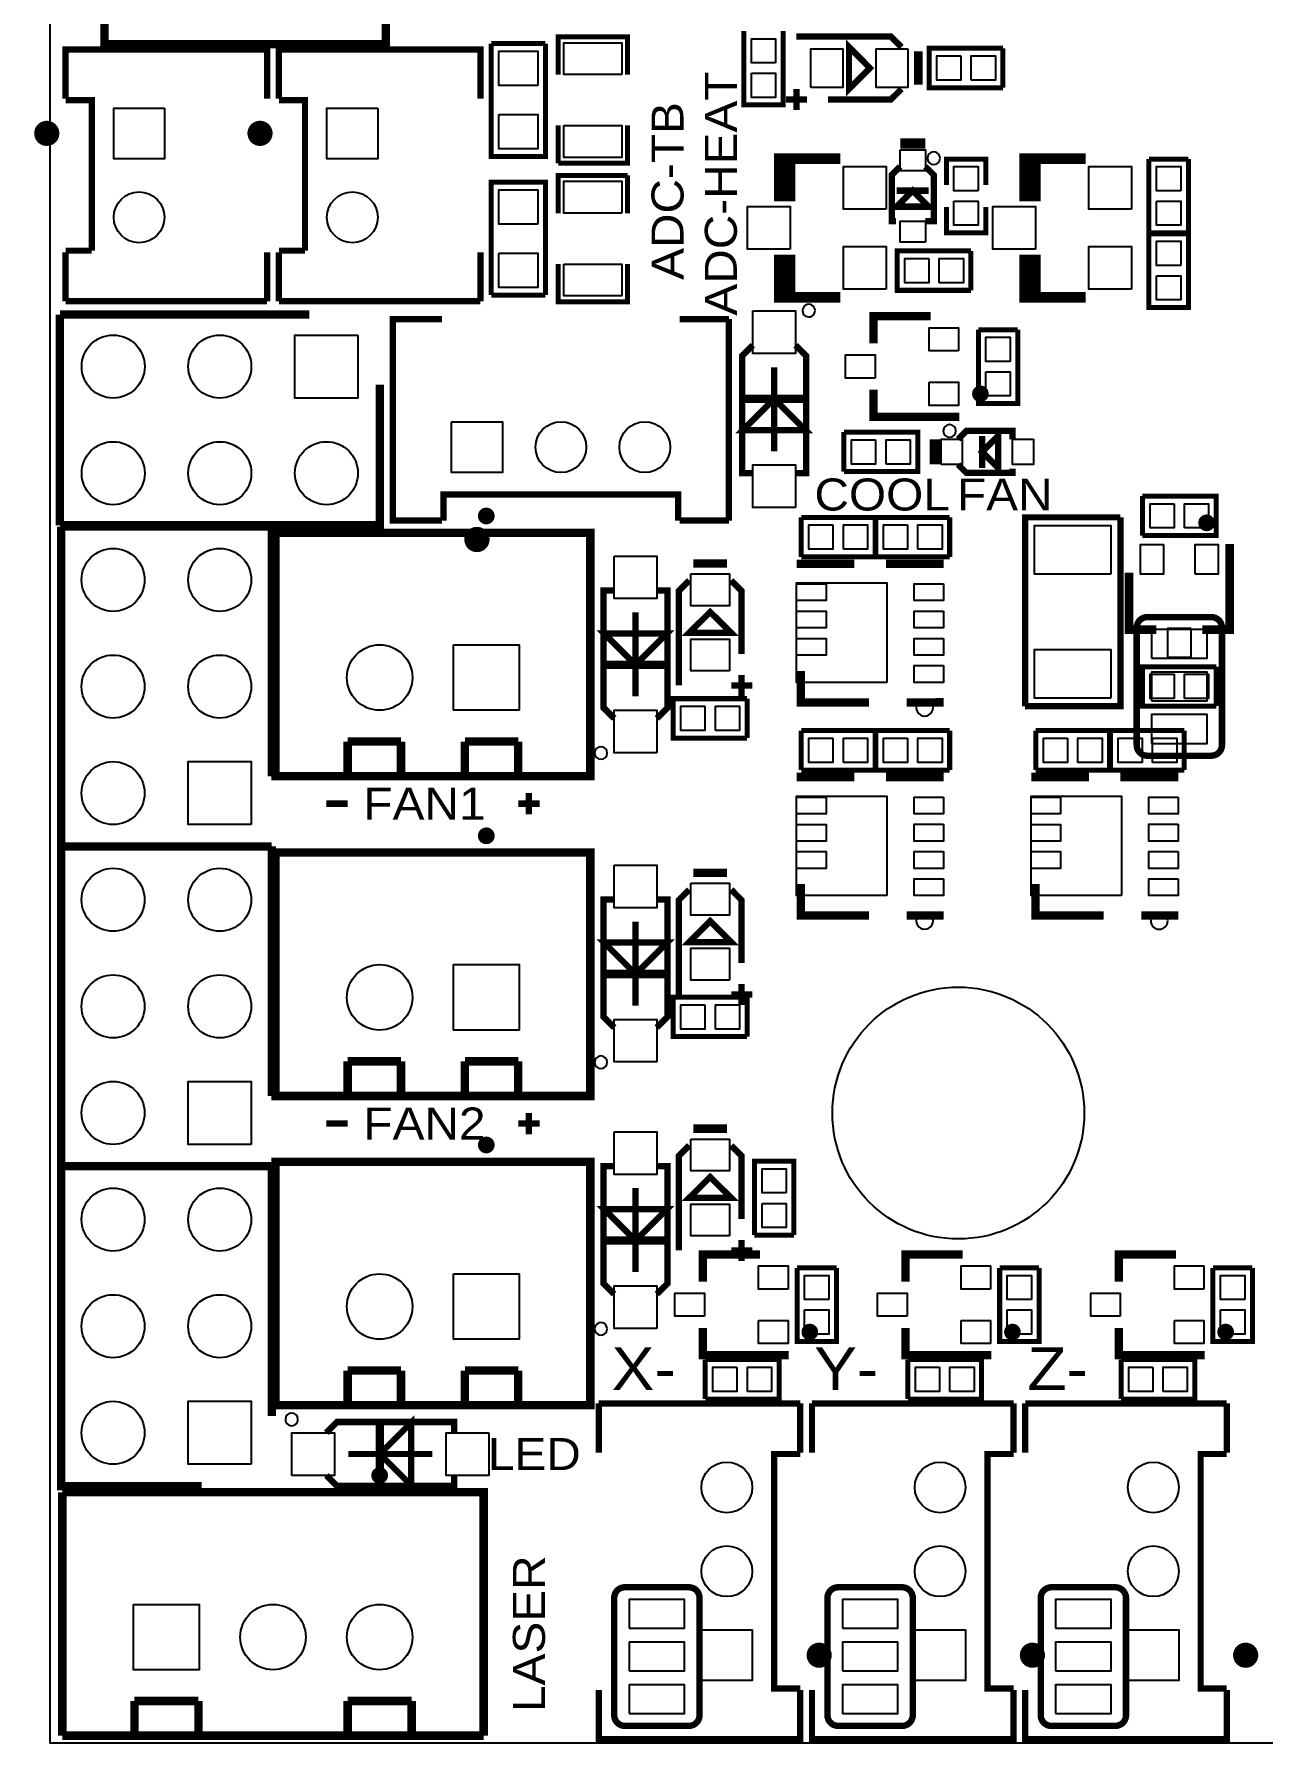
# Model space of a CAD drawing. Extents: x 0 to 145, y 0 to 99.
# Drawn here: x -0.36 to 28.91, y -0.02 to 40.69 of the extents above; entities that cross this region are included whole.
import ezdxf

# ---------------------------------------------------------------- set-up
doc = ezdxf.new("R2010")
doc.units = 0
doc.header["$MEASUREMENT"] = 0
for name, color, linetype in [('OUTLINE', 7, 'CONTINUOUS'), ('SILKSCREEN_BOTTOM', 230, 'CONTINUOUS'), ('SILKSCREEN_TOP', 7, 'CONTINUOUS'), ('SOLDERMASK_BOTTOM', 5, 'CONTINUOUS'), ('SOLDERMASK_TOP', 94, 'CONTINUOUS')]:
    doc.layers.add(name, color=color, linetype=linetype)

msp = doc.modelspace()

# ---------------------------------------------------------------- linework, layer by layer
at = {"layer": 'OUTLINE'}
msp.add_lwpolyline([(0.01778, 97.97796), (0.01778, -0.02286), (138.01852, -0.02286), (138.01852, 97.97796)], close=True, dxfattribs=at)
at = {"layer": 'SILKSCREEN_BOTTOM', "const_width": 0.1524}
for points in [[(25.908, 26.543, -0.414214), (26.162, 26.797)], [(27.686, 26.797, -0.414214), (27.94, 26.543)], [(26.162, 23.495, -0.414214), (25.908, 23.749)], [(27.94, 23.749, -0.414214), (27.686, 23.495)], [(13.462, 3.429, -0.414214), (13.716, 3.683)], [(15.24, 3.683, -0.414214), (15.494, 3.429)], [(18.542, 3.429, -0.414214), (18.796, 3.683)], [(20.32, 3.683, -0.414214), (20.574, 3.429)], [(23.622, 3.429, -0.414214), (23.876, 3.683)], [(25.4, 3.683, -0.414214), (25.654, 3.429)], [(13.716, 0.381, -0.414214), (13.462, 0.635)], [(15.494, 0.635, -0.414214), (15.24, 0.381)], [(18.796, 0.381, -0.414214), (18.542, 0.635)], [(20.574, 0.635, -0.414214), (20.32, 0.381)], [(23.876, 0.381, -0.414214), (23.622, 0.635)], [(25.654, 0.635, -0.414214), (25.4, 0.381)]]:
    msp.add_lwpolyline(points, format="xyb", dxfattribs=at)
for points in [[(26.162, 26.797), (27.686, 26.797)], [(25.908, 23.749), (25.908, 26.543)], [(27.94, 23.749), (27.94, 26.543)], [(26.162, 23.495), (27.686, 23.495)], [(13.716, 3.683), (15.24, 3.683)], [(18.796, 3.683), (20.32, 3.683)], [(23.876, 3.683), (25.4, 3.683)], [(13.462, 0.635), (13.462, 3.429)], [(15.494, 0.635), (15.494, 3.429)], [(18.542, 0.635), (18.542, 3.429)], [(20.574, 0.635), (20.574, 3.429)], [(23.622, 0.635), (23.622, 3.429)], [(25.654, 0.635), (25.654, 3.429)], [(13.716, 0.381), (15.24, 0.381)], [(18.796, 0.381), (20.32, 0.381)], [(23.876, 0.381), (25.4, 0.381)]]:
    msp.add_lwpolyline(points, dxfattribs=at)
at = {"layer": 'SILKSCREEN_TOP'}
for points, const_width in [([(1.31826, 40.44696), (8.01878, 40.44696), (8.01878, 48.36668), (1.31826, 48.36668), (1.31826, 40.44696)], 0.20066), ([(17.4879, 40.75684), (17.4879, 38.99916), (16.5481, 38.99916), (16.5481, 40.75684)], 0.11938), ([(0.3937, 39.15156), (0.3937, 40.3225), (5.1943, 40.3225), (5.1943, 39.15156)], 0.14986), ([(5.4737, 39.15156), (5.4737, 40.3225), (10.2743, 40.3225), (10.2743, 39.15156)], 0.14986), ([(10.53084, 40.4622), (10.53084, 37.7698), (11.82116, 37.7698), (11.82116, 40.4622)], 0.11938), ([(10.53084, 40.4622), (11.82116, 40.4622)], 0.11938), ([(13.7795, 39.72052), (13.7795, 40.62222), (12.1285, 40.62222), (12.1285, 39.72052)], 0.11938), ([(17.80286, 40.6273), (20.0533, 40.6273), (20.30476, 40.37838)], 0.14986), ([(19.55292, 39.878), (19.05508, 39.37762), (19.05508, 40.37838), (19.55292, 39.878)], 0.14986), ([(20.70608, 40.27678), (20.70608, 39.47922)], 0.20066), ([(22.72284, 39.4081), (20.96516, 39.4081), (20.96516, 40.3479), (22.72284, 40.3479)], 0.11938), ([(22.72284, 39.4081), (22.72284, 40.3479)], 0.11938), ([(1.016, 35.52698), (1.016, 39.116), (0.3937, 39.116)], 0.14986), ([(6.096, 35.52698), (6.096, 39.116), (5.4737, 39.116)], 0.14986), ([(18.05432, 39.1287), (17.55394, 39.1287)], 0.14986), ([(17.80286, 39.37762), (17.80286, 38.87724)], 0.14986), ([(20.30476, 39.37762), (20.0533, 39.1287), (18.5547, 39.1287)], 0.14986), ([(12.1285, 38.51148), (12.1285, 37.60978)], 0.11938), ([(12.1285, 37.60978), (13.7795, 37.60978), (13.7795, 38.51148)], 0.11938), ([(20.87372, 38.13048), (20.27428, 38.13048)], 0.14986), ([(20.87372, 38.02888), (20.27428, 38.02888)], 0.14986), ([(17.653, 37.719), (17.653, 36.83), (17.399, 36.83), (17.399, 37.719), (18.8468, 37.719)], 0.254), ([(20.17522, 36.23056), (20.07362, 36.23056), (20.07362, 37.33038), (20.27428, 37.53104)], 0.14986), ([(20.87372, 36.23056), (21.07438, 36.23056), (21.07438, 37.33038), (20.87372, 37.53104)], 0.14986), ([(21.3741, 37.08908), (21.3741, 37.70884), (22.3139, 37.70884), (22.3139, 37.08908)], 0.11938), ([(23.495, 37.719), (23.495, 36.83), (23.241, 36.83), (23.241, 37.719), (24.6888, 37.719)], 0.254), ([(27.1399, 37.70884), (26.2001, 37.70884)], 0.11938), ([(27.1399, 37.70884), (27.1399, 35.95116), (26.2001, 35.95116), (26.2001, 37.70884)], 0.11938), ([(11.82116, 34.4678), (11.82116, 37.1602), (10.53084, 37.1602), (10.53084, 34.4678)], 0.11938), ([(13.7795, 37.32022), (12.1285, 37.32022), (12.1285, 36.41852)], 0.11938), ([(13.7795, 36.41852), (13.7795, 37.32022)], 0.11938), ([(20.955, 36.576), (20.193, 36.576), (20.574, 36.957), (20.955, 36.576)], 0.1524), ([(20.955, 36.957), (20.193, 36.957)], 0.1524), ([(21.3741, 36.57092), (21.3741, 35.95116), (22.3139, 35.95116), (22.3139, 36.57092)], 0.11938), ([(27.1399, 35.93084), (26.2001, 35.93084)], 0.11938), ([(27.1399, 35.93084), (27.1399, 34.17316), (26.2001, 34.17316), (26.2001, 35.93084)], 0.11938), ([(0.3937, 35.52698), (1.016, 35.52698)], 0.14986), ([(0.3937, 35.49142), (0.3937, 34.32302)], 0.14986), ([(5.1943, 34.32302), (5.1943, 35.49142)], 0.14986), ([(5.4737, 35.52698), (6.096, 35.52698)], 0.14986), ([(5.4737, 35.49142), (5.4737, 34.32302)], 0.14986), ([(10.2743, 34.32302), (10.2743, 35.49142)], 0.14986), ([(17.653, 34.417), (17.653, 35.306), (17.399, 35.306), (17.399, 34.417), (18.8468, 34.417)], 0.254), ([(21.96084, 34.5821), (20.20316, 34.5821), (20.20316, 35.5219), (21.96084, 35.5219)], 0.11938), ([(21.96084, 34.5821), (21.96084, 35.5219)], 0.11938), ([(23.495, 34.417), (23.495, 35.306), (23.241, 35.306), (23.241, 34.417), (24.6888, 34.417)], 0.254), ([(12.1285, 35.20948), (12.1285, 34.30778), (13.7795, 34.30778), (13.7795, 35.20948)], 0.11938), ([(0.3937, 34.32302), (5.1943, 34.32302)], 0.14986), ([(5.4737, 34.32302), (10.2743, 34.32302)], 0.14986), ([(11.82116, 34.4678), (10.53084, 34.4678)], 0.11938), ([(6.20268, 34.00552), (0.25654, 34.00552)], 0.20066), ([(0.25654, 34.00552), (0.25654, 28.98648)], 0.20066), ([(9.36244, 29.0957), (8.1915, 29.0957), (8.1915, 33.8963), (9.36244, 33.8963)], 0.14986), ([(16.1925, 33.8963), (15.02156, 33.8963)], 0.14986), ([(16.1925, 29.0957), (16.1925, 33.8963)], 0.14986), ([(21.00072, 33.96488), (19.63928, 33.96488), (19.63928, 33.31718)], 0.20066), ([(23.0759, 33.64484), (22.1361, 33.64484)], 0.11938), ([(23.0759, 33.64484), (23.0759, 31.88716), (22.1361, 31.88716), (22.1361, 33.64484)], 0.11938), ([(16.764, 33.274), (16.51, 33.02), (16.51, 30.226), (16.764, 30.226)], 0.1524), ([(17.78, 30.226), (18.034, 30.226), (18.034, 33.02), (17.78, 33.274)], 0.1524), ([(17.272, 32.75076), (17.272, 30.74924)], 0.14986), ([(0.25654, 28.98648), (7.87654, 28.98648), (7.87654, 32.3342)], 0.20066), ([(21.68398, 31.56712), (19.63928, 31.56712), (19.63928, 32.21482)], 0.20066), ([(17.272, 31.99892), (18.0213, 31.24962), (16.5227, 31.24962), (17.272, 31.99892)], 0.14986), ([(16.5227, 31.99892), (18.0213, 31.99892)], 0.20066), ([(18.93316, 31.2039), (18.93316, 30.2641)], 0.11938), ([(18.93316, 31.2039), (20.69084, 31.2039), (20.69084, 30.2641), (18.93316, 30.2641)], 0.11938), ([(21.05152, 31.03372), (21.05152, 30.43428)], 0.14986), ([(21.15312, 31.03372), (21.15312, 30.43428)], 0.14986), ([(22.95144, 31.03372), (22.95144, 31.23438), (21.85162, 31.23438), (21.65096, 31.03372)], 0.14986), ([(22.606, 31.115), (22.606, 30.353), (22.225, 30.734), (22.606, 31.115)], 0.1524), ([(22.225, 31.115), (22.225, 30.353)], 0.1524), ([(22.95144, 30.33522), (22.95144, 30.23362), (21.85162, 30.23362), (21.65096, 30.43428)], 0.14986), ([(14.986, 29.0957), (14.986, 29.718), (9.398, 29.718), (9.398, 29.0957)], 0.14986), ([(26.04516, 29.6799), (26.04516, 28.7401)], 0.11938), ([(26.04516, 29.6799), (27.80284, 29.6799), (27.80284, 28.7401), (26.04516, 28.7401)], 0.11938), ([(5.30352, 28.95346), (0.28448, 28.95346)], 0.20066), ([(0.28448, 28.95346), (0.28448, 21.33346), (3.6322, 21.33346)], 0.20066), ([(5.30352, 23.00732), (5.30352, 28.95346)], 0.20066), ([(9.53516, 28.80614), (5.39496, 28.80614), (5.39496, 23.00732), (9.53516, 23.00732)], 0.20066), ([(9.53516, 28.80614), (12.89304, 28.80614), (12.89304, 23.00732), (9.53516, 23.00732)], 0.20066), ([(15.02156, 29.0957), (16.1925, 29.0957)], 0.14986), ([(17.91716, 29.1719), (17.91716, 28.2321)], 0.11938), ([(17.91716, 29.1719), (19.67484, 29.1719), (19.67484, 28.2321), (17.91716, 28.2321)], 0.11938), ([(21.45284, 28.2321), (19.69516, 28.2321), (19.69516, 29.1719), (21.45284, 29.1719)], 0.11938), ([(21.45284, 28.2321), (21.45284, 29.1719)], 0.11938), ([(23.24862, 24.67356), (23.24862, 29.17444), (25.51938, 29.17444)], 0.14986), ([(25.51938, 29.17444), (25.51938, 24.67356), (23.24862, 24.67356)], 0.14986), ([(28.12288, 28.54198), (28.12288, 26.49728), (27.47518, 26.49728)], 0.20066), ([(15.34922, 28.07208), (16.14678, 28.07208)], 0.20066), ([(17.907, 27.9654), (17.907, 28.067), (19.18208, 28.067)], 0.20066), ([(21.209, 27.9654), (21.209, 28.067), (19.93392, 28.067)], 0.20066), ([(14.9987, 25.16886), (14.9987, 27.4193), (15.24762, 27.67076)], 0.14986), ([(16.24838, 27.67076), (16.4973, 27.4193), (16.4973, 25.9207)], 0.14986), ([(25.72512, 27.85872), (25.72512, 26.49728), (26.37282, 26.49728)], 0.20066), ([(13.462, 27.432), (13.208, 27.432), (13.208, 24.638), (13.462, 24.384)], 0.1524), ([(14.478, 24.384), (14.732, 24.638), (14.732, 27.432), (14.478, 27.432)], 0.1524), ([(13.97, 24.90724), (13.97, 26.90876)], 0.14986), ([(15.748, 26.91892), (16.24838, 26.42108), (15.24762, 26.42108), (15.748, 26.91892)], 0.14986), ([(13.97, 25.65908), (13.2207, 26.40838), (14.7193, 26.40838), (13.97, 25.65908)], 0.14986), ([(14.7193, 25.65908), (13.2207, 25.65908)], 0.20066), ([(27.80284, 24.6761), (26.04516, 24.6761), (26.04516, 25.6159), (27.80284, 25.6159)], 0.11938), ([(27.80284, 24.6761), (27.80284, 25.6159)], 0.11938), ([(16.24838, 25.16886), (16.74876, 25.16886)], 0.14986), ([(16.4973, 25.42032), (16.4973, 24.91994)], 0.14986), ([(19.5326, 24.765), (17.907, 24.765), (17.907, 25.51684)], 0.20066), ([(16.62684, 23.9141), (14.86916, 23.9141), (14.86916, 24.8539), (16.62684, 24.8539)], 0.11938), ([(16.62684, 23.9141), (16.62684, 24.8539)], 0.11938), ([(20.43176, 24.765), (21.209, 24.765), (21.209, 24.8666)], 0.20066), ([(17.91716, 24.0919), (17.91716, 23.1521)], 0.11938), ([(17.91716, 24.0919), (19.67484, 24.0919), (19.67484, 23.1521), (17.91716, 23.1521)], 0.11938), ([(21.45284, 23.1521), (19.69516, 23.1521), (19.69516, 24.0919), (21.45284, 24.0919)], 0.11938), ([(21.45284, 23.1521), (21.45284, 24.0919)], 0.11938), ([(23.50516, 24.0919), (23.50516, 23.1521)], 0.11938), ([(23.50516, 24.0919), (25.26284, 24.0919), (25.26284, 23.1521), (23.50516, 23.1521)], 0.11938), ([(27.04084, 23.1521), (25.28316, 23.1521), (25.28316, 24.0919), (27.04084, 24.0919)], 0.11938), ([(27.04084, 23.1521), (27.04084, 24.0919)], 0.11938), ([(7.112, 23.00732), (7.112, 23.83282)], 0.20066), ([(7.112, 23.83282), (8.382, 23.83282)], 0.20066), ([(8.382, 23.83282), (8.382, 23.00732)], 0.20066), ([(9.906, 23.00732), (9.906, 23.83282)], 0.20066), ([(9.906, 23.83282), (11.176, 23.83282)], 0.20066), ([(11.176, 23.83282), (11.176, 23.00732)], 0.20066), ([(17.907, 22.8854), (17.907, 22.987), (19.18208, 22.987)], 0.20066), ([(21.209, 22.8854), (21.209, 22.987), (19.93392, 22.987)], 0.20066), ([(23.495, 22.8854), (23.495, 22.987), (24.77008, 22.987)], 0.20066), ([(26.797, 22.8854), (26.797, 22.987), (25.52192, 22.987)], 0.20066), ([(6.604, 22.352), (7.112, 22.352)], 0.1524), ([(11.176, 22.352), (11.684, 22.352)], 0.1524), ([(11.43, 22.606), (11.43, 22.098)], 0.1524), ([(5.30352, 21.33346), (0.28448, 21.33346)], 0.20066), ([(0.28448, 21.33346), (0.28448, 13.71346), (3.6322, 13.71346)], 0.20066), ([(5.30352, 15.38732), (5.30352, 21.33346)], 0.20066), ([(9.53516, 21.18614), (5.39496, 21.18614), (5.39496, 15.38732), (9.53516, 15.38732)], 0.20066), ([(9.53516, 21.18614), (12.89304, 21.18614), (12.89304, 15.38732), (9.53516, 15.38732)], 0.20066), ([(15.34922, 20.70608), (16.14678, 20.70608)], 0.20066), ([(14.9987, 17.80286), (14.9987, 20.0533), (15.24762, 20.30476)], 0.14986), ([(16.24838, 20.30476), (16.4973, 20.0533), (16.4973, 18.5547)], 0.14986), ([(19.5326, 19.685), (17.907, 19.685), (17.907, 20.43684)], 0.20066), ([(25.1206, 19.685), (23.495, 19.685), (23.495, 20.43684)], 0.20066), ([(13.462, 20.066), (13.208, 20.066), (13.208, 17.272), (13.462, 17.018)], 0.1524), ([(14.478, 17.018), (14.732, 17.272), (14.732, 20.066), (14.478, 20.066)], 0.1524), ([(13.97, 17.54124), (13.97, 19.54276)], 0.14986), ([(15.748, 19.55292), (16.24838, 19.05508), (15.24762, 19.05508), (15.748, 19.55292)], 0.14986), ([(20.43176, 19.685), (21.209, 19.685), (21.209, 19.7866)], 0.20066), ([(26.01976, 19.685), (26.797, 19.685), (26.797, 19.7866)], 0.20066), ([(13.97, 18.29308), (13.2207, 19.04238), (14.7193, 19.04238), (13.97, 18.29308)], 0.14986), ([(14.7193, 18.29308), (13.2207, 18.29308)], 0.20066), ([(16.4973, 18.05432), (16.4973, 17.55394)], 0.14986), ([(16.62684, 16.8021), (14.86916, 16.8021), (14.86916, 17.7419), (16.62684, 17.7419)], 0.11938), ([(16.24838, 17.80286), (16.74876, 17.80286)], 0.14986), ([(16.62684, 16.8021), (16.62684, 17.7419)], 0.11938), ([(7.112, 15.38732), (7.112, 16.21282)], 0.20066), ([(7.112, 16.21282), (8.382, 16.21282)], 0.20066), ([(8.382, 16.21282), (8.382, 15.38732)], 0.20066), ([(9.906, 15.38732), (9.906, 16.21282)], 0.20066), ([(9.906, 16.21282), (11.176, 16.21282)], 0.20066), ([(11.176, 16.21282), (11.176, 15.38732)], 0.20066), ([(11.43, 14.986), (11.43, 14.478)], 0.1524), ([(6.604, 14.732), (7.112, 14.732)], 0.1524), ([(11.176, 14.732), (11.684, 14.732)], 0.1524), ([(15.34922, 14.61008), (16.14678, 14.61008)], 0.20066), ([(14.9987, 11.70686), (14.9987, 13.9573), (15.24762, 14.20876)], 0.14986), ([(16.24838, 14.20876), (16.4973, 13.9573), (16.4973, 12.4587)], 0.14986), ([(9.53516, 13.82014), (5.39496, 13.82014), (5.39496, 8.02132), (9.53516, 8.02132)], 0.20066), ([(9.53516, 13.82014), (12.89304, 13.82014), (12.89304, 8.02132), (9.53516, 8.02132)], 0.20066), ([(16.8021, 12.07516), (16.8021, 13.83284), (17.7419, 13.83284), (17.7419, 12.07516)], 0.11938), ([(5.30352, 13.71346), (0.28448, 13.71346)], 0.20066), ([(0.28448, 13.71346), (0.28448, 6.09346), (3.6322, 6.09346)], 0.20066), ([(5.30352, 7.76732), (5.30352, 13.71346)], 0.20066), ([(13.462, 13.716), (13.208, 13.716), (13.208, 10.922), (13.462, 10.668)], 0.1524), ([(14.478, 10.668), (14.732, 10.922), (14.732, 13.716), (14.478, 13.716)], 0.1524), ([(15.748, 13.45692), (16.24838, 12.95908), (15.24762, 12.95908), (15.748, 13.45692)], 0.14986), ([(13.97, 11.19124), (13.97, 13.19276)], 0.14986), ([(13.97, 11.94308), (13.2207, 12.69238), (14.7193, 12.69238), (13.97, 11.94308)], 0.14986), ([(14.7193, 11.94308), (13.2207, 11.94308)], 0.20066), ([(16.4973, 11.95832), (16.4973, 11.45794)], 0.14986), ([(16.8021, 12.07516), (17.7419, 12.07516)], 0.11938), ([(16.93672, 11.61288), (15.57528, 11.61288), (15.57528, 10.96518)], 0.20066), ([(16.24838, 11.70686), (16.74876, 11.70686)], 0.14986), ([(21.76272, 11.61288), (20.40128, 11.61288), (20.40128, 10.96518)], 0.20066), ([(26.84272, 11.61288), (25.48128, 11.61288), (25.48128, 10.96518)], 0.20066), ([(18.7579, 11.29284), (17.8181, 11.29284)], 0.11938), ([(18.7579, 11.29284), (18.7579, 9.53516), (17.8181, 9.53516), (17.8181, 11.29284)], 0.11938), ([(23.5839, 11.29284), (22.6441, 11.29284)], 0.11938), ([(23.5839, 11.29284), (23.5839, 9.53516), (22.6441, 9.53516), (22.6441, 11.29284)], 0.11938), ([(28.6639, 11.29284), (27.7241, 11.29284)], 0.11938), ([(28.6639, 11.29284), (28.6639, 9.53516), (27.7241, 9.53516), (27.7241, 11.29284)], 0.11938), ([(17.61998, 9.21512), (15.57528, 9.21512), (15.57528, 9.86282)], 0.20066), ([(22.44598, 9.21512), (20.40128, 9.21512), (20.40128, 9.86282)], 0.20066), ([(27.52598, 9.21512), (25.48128, 9.21512), (25.48128, 9.86282)], 0.20066), ([(15.63116, 9.1059), (15.63116, 8.1661)], 0.11938), ([(15.63116, 9.1059), (17.38884, 9.1059), (17.38884, 8.1661), (15.63116, 8.1661)], 0.11938), ([(20.45716, 9.1059), (20.45716, 8.1661)], 0.11938), ([(20.45716, 9.1059), (22.21484, 9.1059), (22.21484, 8.1661), (20.45716, 8.1661)], 0.11938), ([(25.53716, 9.1059), (25.53716, 8.1661)], 0.11938), ([(25.53716, 9.1059), (27.29484, 9.1059), (27.29484, 8.1661), (25.53716, 8.1661)], 0.11938), ([(7.112, 8.02132), (7.112, 8.84682)], 0.20066), ([(7.112, 8.84682), (8.382, 8.84682)], 0.20066), ([(8.382, 8.84682), (8.382, 8.02132)], 0.20066), ([(9.906, 8.02132), (9.906, 8.84682)], 0.20066), ([(9.906, 8.84682), (11.176, 8.84682)], 0.20066), ([(11.176, 8.84682), (11.176, 8.02132)], 0.20066), ([(7.87908, 6.858), (8.62838, 7.6073), (8.62838, 6.1087), (7.87908, 6.858)], 0.14986), ([(17.8943, 8.0645), (13.0937, 8.0645)], 0.14986), ([(13.0937, 8.0645), (13.0937, 6.89356)], 0.14986), ([(17.8943, 6.89356), (17.8943, 8.0645)], 0.14986), ([(22.9743, 8.0645), (18.1737, 8.0645)], 0.14986), ([(18.1737, 8.0645), (18.1737, 6.89356)], 0.14986), ([(22.9743, 6.89356), (22.9743, 8.0645)], 0.14986), ([(28.0543, 8.0645), (23.2537, 8.0645)], 0.14986), ([(23.2537, 8.0645), (23.2537, 6.89356)], 0.14986), ([(28.0543, 6.89356), (28.0543, 8.0645)], 0.14986), ([(9.652, 7.366), (9.652, 7.62), (6.858, 7.62), (6.604, 7.366)], 0.1524), ([(7.87908, 6.1087), (7.87908, 7.6073)], 0.20066), ([(7.12724, 6.858), (9.12876, 6.858)], 0.14986), ([(17.8943, 6.858), (17.272, 6.858), (17.272, 1.27), (17.8943, 1.27)], 0.14986), ([(22.9743, 6.858), (22.352, 6.858), (22.352, 1.27), (22.9743, 1.27)], 0.14986), ([(28.0543, 6.858), (27.432, 6.858), (27.432, 1.27), (28.0543, 1.27)], 0.14986), ([(6.604, 6.35), (6.858, 6.096), (9.652, 6.096), (9.652, 6.35)], 0.1524), ([(6.99516, 5.94614), (0.31496, 5.94614)], 0.20066), ([(0.31496, 5.94614), (0.31496, 0.14732)], 0.20066), ([(6.99516, 5.94614), (10.35304, 5.94614), (10.35304, 0.14732)], 0.20066), ([(17.8943, 1.23444), (17.8943, 0.0635), (13.0937, 0.0635), (13.0937, 1.23444)], 0.14986), ([(22.9743, 1.23444), (22.9743, 0.0635), (18.1737, 0.0635), (18.1737, 1.23444)], 0.14986), ([(28.0543, 1.23444), (28.0543, 0.0635), (23.2537, 0.0635), (23.2537, 1.23444)], 0.14986), ([(2.032, 0.14732), (2.032, 0.97282)], 0.20066), ([(2.032, 0.97282), (3.556, 0.97282)], 0.20066), ([(3.556, 0.97282), (3.556, 0.14732)], 0.20066), ([(7.112, 0.14732), (7.112, 0.97282)], 0.20066), ([(7.112, 0.97282), (8.636, 0.97282)], 0.20066), ([(8.636, 0.97282), (8.636, 0.14732)], 0.20066), ([(0.31496, 0.14732), (10.35304, 0.14732)], 0.20066)]:
    msp.add_lwpolyline(points, dxfattribs=dict(at, const_width=const_width))
for points, const_width in [([(0.09398, 38.32098, 0.998327), (-0.20574, 38.32352, 1.001676), (0.09398, 38.32098)], 0.29972), ([(5.17398, 38.32098, 0.998327), (4.87426, 38.32352, 1.001676), (5.17398, 38.32098)], 0.29972), ([(22.28342, 32.11576, 1.002457), (22.08784, 32.11576, 0.997549), (22.28342, 32.11576)], 0.20066), ([(10.51306, 29.20746, 1.006379), (10.31494, 29.20492, 0.993661), (10.51306, 29.20746)], 0.20066), ([(10.34288, 28.64612, 0.999206), (10.04062, 28.64612, 1.000794), (10.34288, 28.64612)], 0.29972), ([(27.6733, 29.04236, 0.993631), (27.47518, 29.0449, 1.00641), (27.6733, 29.04236)], 0.20066), ([(10.51306, 21.58746, 1.006379), (10.31494, 21.58492, 0.993661), (10.51306, 21.58746)], 0.20066), ([(10.51306, 14.22146, 1.006379), (10.31494, 14.21892, 0.993661), (10.51306, 14.22146)], 0.20066), ([(18.21942, 9.76376, 1.002457), (18.02384, 9.76376, 0.997549), (18.21942, 9.76376)], 0.20066), ([(23.04542, 9.76376, 1.002457), (22.84984, 9.76376, 0.997549), (23.04542, 9.76376)], 0.20066), ([(28.12542, 9.76376, 1.002457), (27.92984, 9.76376, 0.997549), (28.12542, 9.76376)], 0.20066), ([(7.97306, 6.34746, 1.006379), (7.77494, 6.34492, 0.993661), (7.97306, 6.34746)], 0.20066), ([(18.49374, 2.06502, 1.001663), (18.19402, 2.06248, 0.99834), (18.49374, 2.06502)], 0.29972), ([(23.57374, 2.06502, 1.001663), (23.27402, 2.06248, 0.99834), (23.57374, 2.06502)], 0.29972), ([(28.65374, 2.06502, 1.001663), (28.35402, 2.06248, 0.99834), (28.65374, 2.06502)], 0.29972)]:
    msp.add_lwpolyline(points, format="xyb", dxfattribs=dict(at, const_width=const_width))
for points in [[(21.22424, 37.72916, 1), (20.92376, 37.73084, 1)], [(18.24736, 34.0995, 1), (17.94664, 34.1005, 1)], [(21.6027, 31.23438, 1), (21.3013, 31.23362, 1)], [(21.05914, 24.64054, 1), (20.65686, 24.64146, 1)], [(13.29436, 23.5585, 1), (12.99564, 23.5575, 1)], [(21.05914, 19.56054, 1), (20.65686, 19.56146, 1)], [(26.64714, 19.56054, 1), (26.24486, 19.56146, 1)], [(13.29436, 16.1925, 1), (12.99564, 16.1915, 1)], [(13.29436, 9.8425, 1), (12.99564, 9.8415, 1)], [(5.92836, 7.6835, 1), (5.62764, 7.6825, 1)]]:
    msp.add_lwpolyline(points, format="xyb", close=True, dxfattribs=at)
at = {"layer": 'SOLDERMASK_BOTTOM'}
for points in [[(2.74828, 38.9255), (2.74828, 37.71646), (1.53924, 37.71646), (1.53924, 38.9255)], [(7.82828, 38.9255), (7.82828, 37.71646), (6.61924, 37.71646), (6.61924, 38.9255)], [(7.35711, 33.51657), (7.35711, 32.01543), (5.85597, 32.01543), (5.85597, 33.51657)], [(9.5885, 31.45028), (10.79754, 31.45028), (10.79754, 30.24124), (9.5885, 30.24124)], [(26.2636, 25.8191), (27.5844, 25.8191), (27.5844, 26.5049), (26.2636, 26.5049)], [(9.63422, 26.1366), (11.19378, 26.1366), (11.19378, 24.57704), (9.63422, 24.57704)], [(26.2636, 24.8031), (27.5844, 24.8031), (27.5844, 25.4889), (26.2636, 25.4889)], [(26.2636, 23.7871), (27.5844, 23.7871), (27.5844, 24.4729), (26.2636, 24.4729)], [(4.81457, 21.85289), (3.31343, 21.85289), (3.31343, 23.35403), (4.81457, 23.35403)], [(9.63422, 18.5166), (11.19378, 18.5166), (11.19378, 16.95704), (9.63422, 16.95704)], [(4.81457, 14.23289), (3.31343, 14.23289), (3.31343, 15.73403), (4.81457, 15.73403)], [(9.63422, 11.1506), (11.19378, 11.1506), (11.19378, 9.59104), (9.63422, 9.59104)], [(4.81457, 6.61289), (3.31343, 6.61289), (3.31343, 8.11403), (4.81457, 8.11403)], [(2.01422, 3.2766), (3.57378, 3.2766), (3.57378, 1.71704), (2.01422, 1.71704)], [(13.8176, 2.7051), (15.1384, 2.7051), (15.1384, 3.3909), (13.8176, 3.3909)], [(18.8976, 2.7051), (20.2184, 2.7051), (20.2184, 3.3909), (18.8976, 3.3909)], [(23.9776, 2.7051), (25.2984, 2.7051), (25.2984, 3.3909), (23.9776, 3.3909)], [(15.53972, 1.4605), (15.53972, 2.66954), (16.74876, 2.66954), (16.74876, 1.4605)], [(20.61972, 1.4605), (20.61972, 2.66954), (21.82876, 2.66954), (21.82876, 1.4605)], [(25.69972, 1.4605), (25.69972, 2.66954), (26.90876, 2.66954), (26.90876, 1.4605)], [(13.8176, 1.6891), (15.1384, 1.6891), (15.1384, 2.3749), (13.8176, 2.3749)], [(18.8976, 1.6891), (20.2184, 1.6891), (20.2184, 2.3749), (18.8976, 2.3749)], [(23.9776, 1.6891), (25.2984, 1.6891), (25.2984, 2.3749), (23.9776, 2.3749)], [(13.8176, 0.6731), (15.1384, 0.6731), (15.1384, 1.3589), (13.8176, 1.3589)], [(18.8976, 0.6731), (20.2184, 0.6731), (20.2184, 1.3589), (18.8976, 1.3589)], [(23.9776, 0.6731), (25.2984, 0.6731), (25.2984, 1.3589), (23.9776, 1.3589)]]:
    msp.add_lwpolyline(points, close=True, dxfattribs=at)
for centre, radius in [((2.14376, 36.322), 0.60452), ((7.22376, 36.322), 0.60452), ((1.52654, 32.766), 0.75057), ((4.06654, 32.766), 0.75057), ((12.192, 30.84576), 0.60452), ((14.19098, 30.84576), 0.60452), ((1.52654, 30.226), 0.75057), ((4.06654, 30.226), 0.75057), ((6.60654, 30.226), 0.75057), ((1.524, 27.68346), 0.75057), ((4.064, 27.68346), 0.75057), ((7.874, 25.35682), 0.77978), ((1.524, 25.14346), 0.75057), ((4.064, 25.14346), 0.75057), ((1.524, 22.60346), 0.75057), ((1.524, 20.06346), 0.75057), ((4.064, 20.06346), 0.75057), ((7.874, 17.73682), 0.77978), ((1.524, 17.52346), 0.75057), ((4.064, 17.52346), 0.75057), ((21.65858, 14.98092), 2.99974), ((1.524, 14.98346), 0.75057), ((1.524, 12.44346), 0.75057), ((4.064, 12.44346), 0.75057), ((7.874, 10.37082), 0.77978), ((1.524, 9.90346), 0.75057), ((4.064, 9.90346), 0.75057), ((1.524, 7.36346), 0.75057), ((16.14424, 6.06298), 0.60452), ((21.22424, 6.06298), 0.60452), ((26.30424, 6.06298), 0.60452), ((16.14424, 4.064), 0.60452), ((21.22424, 4.064), 0.60452), ((26.30424, 4.064), 0.60452), ((5.334, 2.49682), 0.77978), ((7.874, 2.49682), 0.77978)]:
    msp.add_circle(centre, radius, dxfattribs=at)
at = {"layer": 'SOLDERMASK_TOP'}
for points in [[(13.64361, 39.72179), (12.26439, 39.72179), (12.26439, 40.48125), (13.64361, 40.48125)], [(17.30756, 40.00246), (16.72844, 40.00246), (16.72844, 40.5765), (17.30756, 40.5765)], [(18.1483, 39.41826), (18.1483, 40.33774), (18.90776, 40.33774), (18.90776, 39.41826)], [(20.45843, 40.33774), (20.45843, 39.41826), (19.69897, 39.41826), (19.69897, 40.33774)], [(11.64082, 39.46017), (10.71118, 39.46017), (10.71118, 40.28059), (11.64082, 40.28059)], [(21.71954, 40.16756), (21.71954, 39.58844), (21.1455, 39.58844), (21.1455, 40.16756)], [(21.96846, 39.58844), (21.96846, 40.16756), (22.5425, 40.16756), (22.5425, 39.58844)], [(16.72844, 39.75354), (17.30756, 39.75354), (17.30756, 39.1795), (16.72844, 39.1795)], [(2.74828, 38.9255), (2.74828, 37.71646), (1.53924, 37.71646), (1.53924, 38.9255)], [(7.82828, 38.9255), (7.82828, 37.71646), (6.61924, 37.71646), (6.61924, 38.9255)], [(10.71118, 38.77183), (11.64082, 38.77183), (11.64082, 37.95141), (10.71118, 37.95141)], [(12.26439, 38.51021), (13.64361, 38.51021), (13.64361, 37.75075), (12.26439, 37.75075)], [(20.27428, 37.93109), (20.87372, 37.93109), (20.87372, 37.43071), (20.27428, 37.43071)], [(19.939, 36.5125), (18.923, 36.5125), (18.923, 37.5285), (19.939, 37.5285)], [(22.13356, 36.95446), (21.55444, 36.95446), (21.55444, 37.5285), (22.13356, 37.5285)], [(25.781, 36.5125), (24.765, 36.5125), (24.765, 37.5285), (25.781, 37.5285)], [(26.95956, 36.95446), (26.38044, 36.95446), (26.38044, 37.5285), (26.95956, 37.5285)], [(13.64361, 36.41979), (12.26439, 36.41979), (12.26439, 37.17925), (13.64361, 37.17925)], [(11.64082, 36.15817), (10.71118, 36.15817), (10.71118, 36.97859), (11.64082, 36.97859)], [(21.55444, 36.70554), (22.13356, 36.70554), (22.13356, 36.1315), (21.55444, 36.1315)], [(26.38044, 36.70554), (26.95956, 36.70554), (26.95956, 36.1315), (26.38044, 36.1315)], [(17.653, 35.56), (16.637, 35.56), (16.637, 36.576), (17.653, 36.576)], [(23.495, 35.56), (22.479, 35.56), (22.479, 36.576), (23.495, 36.576)], [(20.87372, 35.72891), (20.27428, 35.72891), (20.27428, 36.22929), (20.87372, 36.22929)], [(10.71118, 35.46983), (11.64082, 35.46983), (11.64082, 34.64941), (10.71118, 34.64941)], [(19.939, 34.6075), (18.923, 34.6075), (18.923, 35.6235), (19.939, 35.6235)], [(25.781, 34.6075), (24.765, 34.6075), (24.765, 35.6235), (25.781, 35.6235)], [(26.95956, 35.17646), (26.38044, 35.17646), (26.38044, 35.7505), (26.95956, 35.7505)], [(12.26439, 35.20821), (13.64361, 35.20821), (13.64361, 34.44875), (12.26439, 34.44875)], [(20.95754, 35.34156), (20.95754, 34.76244), (20.3835, 34.76244), (20.3835, 35.34156)], [(21.20646, 34.76244), (21.20646, 35.34156), (21.7805, 35.34156), (21.7805, 34.76244)], [(26.38044, 34.92754), (26.95956, 34.92754), (26.95956, 34.3535), (26.38044, 34.3535)], [(16.764, 34.09442), (17.78, 34.09442), (17.78, 33.07842), (16.764, 33.07842)], [(7.35711, 33.51657), (7.35711, 32.01543), (5.85597, 32.01543), (5.85597, 33.51657)], [(21.6662, 33.14065), (20.96516, 33.14065), (20.96516, 33.69183), (21.6662, 33.69183)], [(22.89556, 32.89046), (22.31644, 32.89046), (22.31644, 33.4645), (22.89556, 33.4645)], [(19.67484, 32.49041), (18.9738, 32.49041), (18.9738, 33.04159), (19.67484, 33.04159)], [(22.31644, 32.64154), (22.89556, 32.64154), (22.89556, 32.0675), (22.31644, 32.0675)], [(20.96516, 32.39135), (21.6662, 32.39135), (21.6662, 31.84017), (20.96516, 31.84017)], [(9.5885, 31.45028), (10.79754, 31.45028), (10.79754, 30.24124), (9.5885, 30.24124)], [(19.68754, 31.02356), (19.68754, 30.44444), (19.1135, 30.44444), (19.1135, 31.02356)], [(19.93646, 30.44444), (19.93646, 31.02356), (20.5105, 31.02356), (20.5105, 30.44444)], [(21.24964, 30.43428), (21.24964, 31.03372), (21.75002, 31.03372), (21.75002, 30.43428)], [(23.45309, 31.03372), (23.45309, 30.43428), (22.95271, 30.43428), (22.95271, 31.03372)], [(17.78, 29.40558), (16.764, 29.40558), (16.764, 30.42158), (17.78, 30.42158)], [(26.79954, 29.49956), (26.79954, 28.92044), (26.2255, 28.92044), (26.2255, 29.49956)], [(27.04846, 28.92044), (27.04846, 29.49956), (27.6225, 29.49956), (27.6225, 28.92044)], [(18.67154, 28.99156), (18.67154, 28.41244), (18.0975, 28.41244), (18.0975, 28.99156)], [(18.92046, 28.41244), (18.92046, 28.99156), (19.4945, 28.99156), (19.4945, 28.41244)], [(20.44954, 28.99156), (20.44954, 28.41244), (19.8755, 28.41244), (19.8755, 28.99156)], [(20.69846, 28.41244), (20.69846, 28.99156), (21.2725, 28.99156), (21.2725, 28.41244)], [(25.29459, 27.81935), (23.47341, 27.81935), (23.47341, 28.98013), (25.29459, 28.98013)], [(26.54935, 28.5242), (26.54935, 27.82316), (25.99817, 27.82316), (25.99817, 28.5242)], [(27.29738, 27.82316), (27.29738, 28.5242), (27.84856, 28.5242), (27.84856, 27.82316)], [(13.462, 28.25242), (14.478, 28.25242), (14.478, 27.23642), (13.462, 27.23642)], [(15.28826, 27.82443), (16.20774, 27.82443), (16.20774, 27.06497), (15.28826, 27.06497)], [(19.95678, 25.24125), (17.80794, 25.24125), (17.80794, 27.61107), (19.95678, 27.61107)], [(17.80794, 27.1907), (17.80794, 27.58948), (18.50898, 27.58948), (18.50898, 27.1907)], [(21.30806, 27.59075), (21.30806, 27.19197), (20.60702, 27.19197), (20.60702, 27.59075)], [(17.80794, 26.54046), (17.80794, 26.93924), (18.50898, 26.93924), (18.50898, 26.54046)], [(21.30806, 26.94051), (21.30806, 26.54173), (20.60702, 26.54173), (20.60702, 26.94051)], [(27.19959, 26.53284), (27.19959, 25.8318), (26.64841, 25.8318), (26.64841, 26.53284)], [(9.63422, 26.1366), (11.19378, 26.1366), (11.19378, 24.57704), (9.63422, 24.57704)], [(16.20774, 25.51557), (15.28826, 25.51557), (15.28826, 26.27503), (16.20774, 26.27503)], [(17.80794, 25.89022), (17.80794, 26.289), (18.50898, 26.289), (18.50898, 25.89022)], [(21.30806, 26.29027), (21.30806, 25.89149), (20.60702, 25.89149), (20.60702, 26.29027)], [(25.29459, 24.86787), (23.47341, 24.86787), (23.47341, 26.02865), (25.29459, 26.02865)], [(21.30806, 25.64003), (21.30806, 25.24125), (20.60702, 25.24125), (20.60702, 25.64003)], [(26.79954, 25.43556), (26.79954, 24.85644), (26.2255, 24.85644), (26.2255, 25.43556)], [(27.04846, 24.85644), (27.04846, 25.43556), (27.6225, 25.43556), (27.6225, 24.85644)], [(14.478, 23.56358), (13.462, 23.56358), (13.462, 24.57958), (14.478, 24.57958)], [(15.62354, 24.67356), (15.62354, 24.09444), (15.0495, 24.09444), (15.0495, 24.67356)], [(15.87246, 24.09444), (15.87246, 24.67356), (16.4465, 24.67356), (16.4465, 24.09444)], [(18.67154, 23.91156), (18.67154, 23.33244), (18.0975, 23.33244), (18.0975, 23.91156)], [(18.92046, 23.33244), (18.92046, 23.91156), (19.4945, 23.91156), (19.4945, 23.33244)], [(20.44954, 23.91156), (20.44954, 23.33244), (19.8755, 23.33244), (19.8755, 23.91156)], [(20.69846, 23.33244), (20.69846, 23.91156), (21.2725, 23.91156), (21.2725, 23.33244)], [(24.25954, 23.91156), (24.25954, 23.33244), (23.6855, 23.33244), (23.6855, 23.91156)], [(24.50846, 23.33244), (24.50846, 23.91156), (25.0825, 23.91156), (25.0825, 23.33244)], [(26.03754, 23.91156), (26.03754, 23.33244), (25.4635, 23.33244), (25.4635, 23.91156)], [(26.28646, 23.33244), (26.28646, 23.91156), (26.8605, 23.91156), (26.8605, 23.33244)], [(4.81457, 21.85289), (3.31343, 21.85289), (3.31343, 23.35403), (4.81457, 23.35403)], [(19.95678, 20.16125), (17.80794, 20.16125), (17.80794, 22.53107), (19.95678, 22.53107)], [(17.80794, 22.1107), (17.80794, 22.50948), (18.50898, 22.50948), (18.50898, 22.1107)], [(21.30806, 22.51075), (21.30806, 22.11197), (20.60702, 22.11197), (20.60702, 22.51075)], [(25.54478, 20.16125), (23.39594, 20.16125), (23.39594, 22.53107), (25.54478, 22.53107)], [(23.39594, 22.1107), (23.39594, 22.50948), (24.09698, 22.50948), (24.09698, 22.1107)], [(26.89606, 22.51075), (26.89606, 22.11197), (26.19502, 22.11197), (26.19502, 22.51075)], [(17.80794, 21.46046), (17.80794, 21.85924), (18.50898, 21.85924), (18.50898, 21.46046)], [(21.30806, 21.86051), (21.30806, 21.46173), (20.60702, 21.46173), (20.60702, 21.86051)], [(23.39594, 21.46046), (23.39594, 21.85924), (24.09698, 21.85924), (24.09698, 21.46046)], [(26.89606, 21.86051), (26.89606, 21.46173), (26.19502, 21.46173), (26.19502, 21.86051)], [(17.80794, 20.81022), (17.80794, 21.209), (18.50898, 21.209), (18.50898, 20.81022)], [(21.30806, 21.21027), (21.30806, 20.81149), (20.60702, 20.81149), (20.60702, 21.21027)], [(23.39594, 20.81022), (23.39594, 21.209), (24.09698, 21.209), (24.09698, 20.81022)], [(26.89606, 21.21027), (26.89606, 20.81149), (26.19502, 20.81149), (26.19502, 21.21027)], [(13.462, 20.88642), (14.478, 20.88642), (14.478, 19.87042), (13.462, 19.87042)], [(15.28826, 20.45843), (16.20774, 20.45843), (16.20774, 19.69897), (15.28826, 19.69897)], [(21.30806, 20.56003), (21.30806, 20.16125), (20.60702, 20.16125), (20.60702, 20.56003)], [(26.89606, 20.56003), (26.89606, 20.16125), (26.19502, 20.16125), (26.19502, 20.56003)], [(16.20774, 18.14957), (15.28826, 18.14957), (15.28826, 18.90903), (16.20774, 18.90903)], [(9.63422, 18.5166), (11.19378, 18.5166), (11.19378, 16.95704), (9.63422, 16.95704)], [(15.62354, 17.56156), (15.62354, 16.98244), (15.0495, 16.98244), (15.0495, 17.56156)], [(15.87246, 16.98244), (15.87246, 17.56156), (16.4465, 17.56156), (16.4465, 16.98244)], [(14.478, 16.19758), (13.462, 16.19758), (13.462, 17.21358), (14.478, 17.21358)], [(4.81457, 14.23289), (3.31343, 14.23289), (3.31343, 15.73403), (4.81457, 15.73403)], [(13.462, 14.53642), (14.478, 14.53642), (14.478, 13.52042), (13.462, 13.52042)], [(15.28826, 14.36243), (16.20774, 14.36243), (16.20774, 13.60297), (15.28826, 13.60297)], [(17.56156, 13.07846), (16.98244, 13.07846), (16.98244, 13.6525), (17.56156, 13.6525)], [(16.20774, 12.05357), (15.28826, 12.05357), (15.28826, 12.81303), (16.20774, 12.81303)], [(16.98244, 12.82954), (17.56156, 12.82954), (17.56156, 12.2555), (16.98244, 12.2555)], [(9.63422, 11.1506), (11.19378, 11.1506), (11.19378, 9.59104), (9.63422, 9.59104)], [(17.6022, 10.78865), (16.90116, 10.78865), (16.90116, 11.33983), (17.6022, 11.33983)], [(18.57756, 10.53846), (17.99844, 10.53846), (17.99844, 11.1125), (18.57756, 11.1125)], [(22.4282, 10.78865), (21.72716, 10.78865), (21.72716, 11.33983), (22.4282, 11.33983)], [(23.40356, 10.53846), (22.82444, 10.53846), (22.82444, 11.1125), (23.40356, 11.1125)], [(27.5082, 10.78865), (26.80716, 10.78865), (26.80716, 11.33983), (27.5082, 11.33983)], [(28.48356, 10.53846), (27.90444, 10.53846), (27.90444, 11.1125), (28.48356, 11.1125)], [(14.478, 9.84758), (13.462, 9.84758), (13.462, 10.86358), (14.478, 10.86358)], [(15.61084, 10.13841), (14.9098, 10.13841), (14.9098, 10.68959), (15.61084, 10.68959)], [(20.43684, 10.13841), (19.7358, 10.13841), (19.7358, 10.68959), (20.43684, 10.68959)], [(25.51684, 10.13841), (24.8158, 10.13841), (24.8158, 10.68959), (25.51684, 10.68959)], [(17.99844, 10.28954), (18.57756, 10.28954), (18.57756, 9.7155), (17.99844, 9.7155)], [(22.82444, 10.28954), (23.40356, 10.28954), (23.40356, 9.7155), (22.82444, 9.7155)], [(27.90444, 10.28954), (28.48356, 10.28954), (28.48356, 9.7155), (27.90444, 9.7155)], [(16.90116, 10.03935), (17.6022, 10.03935), (17.6022, 9.48817), (16.90116, 9.48817)], [(21.72716, 10.03935), (22.4282, 10.03935), (22.4282, 9.48817), (21.72716, 9.48817)], [(26.80716, 10.03935), (27.5082, 10.03935), (27.5082, 9.48817), (26.80716, 9.48817)], [(16.38554, 8.92556), (16.38554, 8.34644), (15.8115, 8.34644), (15.8115, 8.92556)], [(16.63446, 8.34644), (16.63446, 8.92556), (17.2085, 8.92556), (17.2085, 8.34644)], [(21.21154, 8.92556), (21.21154, 8.34644), (20.6375, 8.34644), (20.6375, 8.92556)], [(21.46046, 8.34644), (21.46046, 8.92556), (22.0345, 8.92556), (22.0345, 8.34644)], [(26.29154, 8.92556), (26.29154, 8.34644), (25.7175, 8.34644), (25.7175, 8.92556)], [(26.54046, 8.34644), (26.54046, 8.92556), (27.1145, 8.92556), (27.1145, 8.34644)], [(4.81457, 6.61289), (3.31343, 6.61289), (3.31343, 8.11403), (4.81457, 8.11403)], [(5.78358, 6.35), (5.78358, 7.366), (6.79958, 7.366), (6.79958, 6.35)], [(10.47242, 7.366), (10.47242, 6.35), (9.45642, 6.35), (9.45642, 7.366)], [(2.01422, 3.2766), (3.57378, 3.2766), (3.57378, 1.71704), (2.01422, 1.71704)], [(15.53972, 1.4605), (15.53972, 2.66954), (16.74876, 2.66954), (16.74876, 1.4605)], [(20.61972, 1.4605), (20.61972, 2.66954), (21.82876, 2.66954), (21.82876, 1.4605)], [(25.69972, 1.4605), (25.69972, 2.66954), (26.90876, 2.66954), (26.90876, 1.4605)]]:
    msp.add_lwpolyline(points, close=True, dxfattribs=at)
for centre, radius in [((2.14376, 36.322), 0.60452), ((7.22376, 36.322), 0.60452), ((1.52654, 32.766), 0.75057), ((4.06654, 32.766), 0.75057), ((12.192, 30.84576), 0.60452), ((14.19098, 30.84576), 0.60452), ((1.52654, 30.226), 0.75057), ((4.06654, 30.226), 0.75057), ((6.60654, 30.226), 0.75057), ((1.524, 27.68346), 0.75057), ((4.064, 27.68346), 0.75057), ((7.874, 25.35682), 0.77978), ((1.524, 25.14346), 0.75057), ((4.064, 25.14346), 0.75057), ((1.524, 22.60346), 0.75057), ((1.524, 20.06346), 0.75057), ((4.064, 20.06346), 0.75057), ((7.874, 17.73682), 0.77978), ((1.524, 17.52346), 0.75057), ((4.064, 17.52346), 0.75057), ((21.65858, 14.98092), 2.99974), ((1.524, 14.98346), 0.75057), ((1.524, 12.44346), 0.75057), ((4.064, 12.44346), 0.75057), ((7.874, 10.37082), 0.77978), ((1.524, 9.90346), 0.75057), ((4.064, 9.90346), 0.75057), ((1.524, 7.36346), 0.75057), ((16.14424, 6.06298), 0.60452), ((21.22424, 6.06298), 0.60452), ((26.30424, 6.06298), 0.60452), ((16.14424, 4.064), 0.60452), ((21.22424, 4.064), 0.60452), ((26.30424, 4.064), 0.60452), ((5.334, 2.49682), 0.77978), ((7.874, 2.49682), 0.77978)]:
    msp.add_circle(centre, radius, dxfattribs=at)

# ---------------------------------------------------------------- texts
at = {"layer": 'SILKSCREEN_TOP', "width": 1.116667}
for s, p in [('ADC-HEAT', (16.383, 33.98012)), ('ADC-TB', (15.113, 34.83102)), ('LASER', (11.811, 0.7112))]:
    msp.add_text(s, height=0.762, rotation=90, dxfattribs=at).set_placement(p)
at = {"layer": 'SILKSCREEN_TOP'}
for s, height, width, p in [('COOL', 0.762, 1.116667, (18.23212, 29.337)), ('FAN', 0.762, 1.116667, (21.6281, 29.337)), ('FAN1', 0.762, 1.116667, (7.48792, 21.971)), ('FAN2', 0.762, 1.116667, (7.48792, 14.351)), ('X-', 1.016, 1.125, (13.3985, 8.382)), ('Y-', 1.016, 1.125, (18.2245, 8.382)), ('Z-', 1.016, 1.125, (23.3045, 8.382)), ('LED', 0.762, 1.116667, (10.4521, 6.477))]:
    msp.add_text(s, height=height, dxfattribs=dict(at, width=width)).set_placement(p)

doc.saveas('drawing.dxf')
